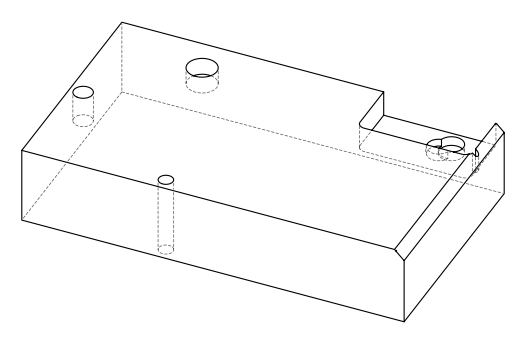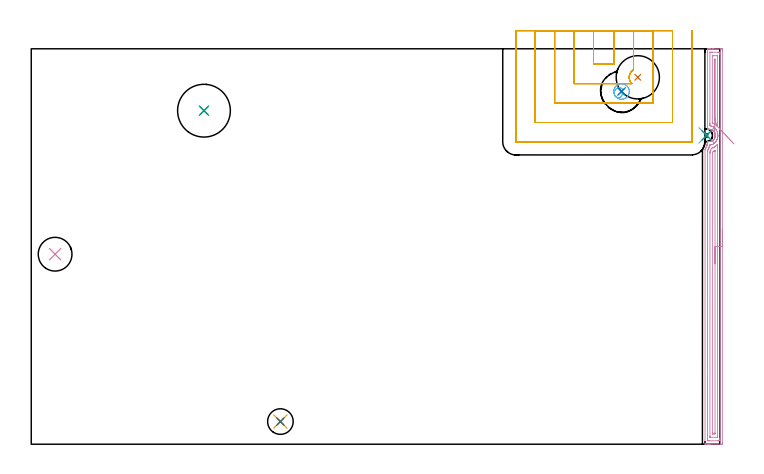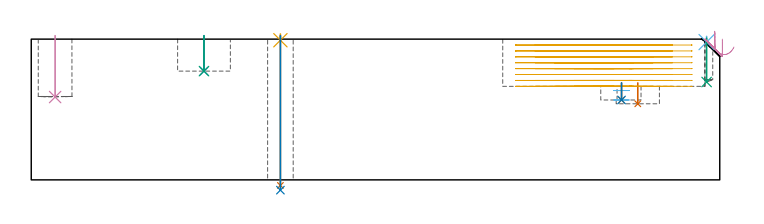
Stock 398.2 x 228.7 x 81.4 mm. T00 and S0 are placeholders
(PLAN: 14 operations, 11 tool changes, 28.3 min)
(1 INDEXABLE_INSERT_DRILL_BLIND_HOLE_FROM_SOLID | STEP1POCKET | UGT0302_004 | 0.06 min | 18340 mm3)
(2 INDEXABLE_INSERT_DRILL_BLIND_HOLE_FROM_SOLID_1 | STEP1POCKET_1 | NXT0302_010 | 0.08 min | 5449 mm3)
(3 DRILL_TO_ENLARGE_BLIND_HOLE | STEP1POCKET_1 | UGT0301_381 | 0.08 min | 8057 mm3)
(4 INDEXABLE_INSERT_DRILL_BLIND_HOLE_FROM_SOLID_2 | STEP1POCKET_3 | NXT0302_010 | 0.14 min | 9922 mm3)
(5 SPOT_DRILL | STEP1HOLE | NXT0321_9005460120000 | 0.03 min | 2 mm3)
(6 SPOT_DRILL_1 | STEP1POCKET_2 | NXT0321_9005460120000 | 0.03 min | 43 mm3)
(7 DRILL_THROUGH_HOLE_INTO_CENTER | STEP1HOLE | NXT0301_065 | 0.35 min | 5619 mm3)
(8 DRILL_TO_ENLARGE_THROUGH_HOLE | STEP1HOLE | UGT0301_279 | 0.36 min | 8353 mm3)
(9 DRILL_BLIND_HOLE_INTO_CENTER | STEP1POCKET_2 | NXT0301_042 | 0.1 min | 905 mm3)
(10 AREA_MILL | FG_CHAMFER_SURFACE | UGT0205_001 | 7.54 min | 11333 mm3)
(11 MILL_SLOT | SLOT_PARTIAL_RECTANGULAR | UGT0201_133 | Follow Part, ap 3.75, ae 75% | 19.07 min | 181551 mm3)
(12 MILL_BLIND_HOLE_FROM_SOLID_MATERIAL | STEP1POCKET_4 | UGT0201_133 | Spiral | 0.38 min | 2151 mm3)
(13 BORE_BLIND_HOLE | STEP1POCKET_4 | NXT0332_001 | 0.05 min | 0 mm3)
(14 BORE_BLIND_HOLE_1 | STEP1POCKET_4 | NXT0332_005 | 0.05 min | 6 mm3)
(TOOL UGT0302_004 | Indexable Insert Drill 25mm | D25 PA180 FL50 Z2)
(TOOL NXT0302_010 | Index. Insert Drill 19.5mm [880-D1950L25-05] | D19.5 PA176 FL98 Z2)
(TOOL UGT0301_381 | Twist Drill Flat Bottom 30.5 mm | D30.5 PA180 FL175 Z2)
(TOOL NXT0321_9005460120000 | NC Spot Drill, 142deg, 12mm, Carbide, Uncoated | D12 PA142 FL30 Z2)
(TOOL NXT0301_065 | Carbide Drill 9.4mm [860.1-0940-075A1-MM 2214] | D9.4 PA140 FL98 Z2)
(TOOL UGT0301_279 | Twist Drill 14.8 mm | D14.8 PA118 FL114 Z2)
(TOOL NXT0301_042 | Carbide Drill 7.1mm [860.1-0710-057A1-MM 2214] | D7.1 PA140 FL85 Z2)
(TOOL UGT0205_001 | Chamfer Mill 20 x 3 x 45 deg. | D20 FL50 Z2)
(TOOL UGT0201_133 | Carbide End Mill 15.0 | D15 FL30 Z4)
(TOOL NXT0332_001 | Bore 23mm [825-23TC06-A18] | D23)
(TOOL NXT0332_005 | Bore 24mm [825-29TC06-A20] | D24)
(OP 1 INDEXABLE_INSERT_DRILL_BLIND_HOLE_FROM_SOLID)
G17 G21 G94 G90
T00 M6
G54
G17 G0 G90 X350.8 Y212.2 S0 M3
G43 Z91.4 H0
G94 G81 G98 Z44. F250. R56.1
G80
M5
M2
(OP 2 INDEXABLE_INSERT_DRILL_BLIND_HOLE_FROM_SOLID_1)
G17 G21 G94 G90
T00 M6
G54
G17 G0 G90 X99.9 Y192.9 S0 M3
G43 Z91.4 H1
G94 G81 G98 Z62.9 F250. R83.4
G80
M5
M2
(OP 3 DRILL_TO_ENLARGE_BLIND_HOLE)
G17 G21 G94 G90
T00 M6
G54
G17 G0 G90 X99.9 Y192.9 S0 M3
G43 Z91.4 H0
G94 G81 G98 Z62.9 F250. R83.4
G80
M5
M2
(OP 4 INDEXABLE_INSERT_DRILL_BLIND_HOLE_FROM_SOLID_2)
G17 G21 G94 G90
T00 M6
G54
G17 G0 G90 X13.8 Y109.9 S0 M3
G43 Z91.4 H1
G94 G81 G98 Z47.9 F250. R83.4
G80
M5
M2
(OP 5 SPOT_DRILL)
G17 G21 G94 G90
T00 M6
G54
G17 G0 G90 X144.1 Y13.1 S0 M3
G43 Z91.4 H0
G94 G81 G98 Z80.763 F250. R84.4
G80
M5
M2
(OP 6 SPOT_DRILL_1)
G17 G21 G94 G90
T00 M6
G54
G17 G0 G90 X390.6 Y178.6 S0 M3
G43 Z91.4 H0
G94 G81 G98 Z79.69 F250. R83.
G80
M5
M2
(OP 7 DRILL_THROUGH_HOLE_INTO_CENTER)
G17 G21 G94 G90
T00 M6
G54
G17 G0 G90 X144.1 Y13.1 S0 M3
G43 Z91.4 H1
G94 G73 G98 Z-3.211 F250. Q8.461 R83.4
G80
M5
M2
(OP 8 DRILL_TO_ENLARGE_THROUGH_HOLE)
G17 G21 G94 G90
T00 M6
G54
G17 G0 G90 X144.1 Y13.1 S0 M3
G43 Z91.4 H0
G94 G73 G98 Z-5.946 F250. Q14.558 R83.4
G80
M5
M2
(OP 9 DRILL_BLIND_HOLE_INTO_CENTER)
G17 G21 G94 G90
T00 M6
G54
G17 G0 G90 X390.6 Y178.6 S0 M3
G43 Z91.4 H1
G94 G81 G98 Z56.6 F250. R82.
G80
M5
M2
(OP 10 AREA_MILL)
G17 G21 G94 G90
T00 M6
G54
G17 G0 G90 X399.7 Y124.35 S1061 M3
G43 Z91.4 H0
Z81.4
G94 G1 Y124.312 Z80.528 F250.
Y124.198 Z79.664
Y124.009 Z78.812
Y123.747 Z77.98
Y123.413 Z77.174
Y123.01 Z76.4
Y122.542 Z75.664
Y122.01 Z74.972
Y121.421 Z74.329
Y120.778 Z73.74
Y120.086 Z73.209
Y119.35 Z72.74
Y118.576 Z72.337
Y117.77 Z72.003
Y116.938 Z71.741
Y116.086 Z71.552
Y115.222 Z71.438
Y114.35 Z71.4
Y0.936
X399.699 Y0.601 Z71.401
X399.694 Y0.05 Z71.404
X399.691 Y0.008 Z71.406
X399.144 Y0.004 Z71.953
X398.545 Y0. Z72.552
X392.922 Z78.172
X392.342 Z78.755
X392.033 Z79.063
X391.453 Z79.643
X391.144 Z79.951
X390.086 Z81.013
X389.737 Y0.007 Z81.355
X389.703 Y0.01 Z81.388
X389.7 Y0.155 Z81.4
X389.709 Y170.166 Z81.39
X389.711 Y170.491 Z81.377
X389.783 Y170.619 Z81.312
X389.961 Y170.909 Z81.138
X389.989 Y170.956 Z81.109
X390.014 Y171.001 Z81.084
X390.235 Y171.398 Z80.865
X390.267 Y171.465 Z80.832
X390.453 Y171.848 Z80.643
X390.473 Y171.894 Z80.623
X390.549 Y172.065 Z80.55
X390.587 Y172.17 Z80.512
X390.647 Y172.34 Z80.447
X390.669 Y172.4 Z80.426
X390.752 Y172.654 Z80.346
X390.78 Y172.739 Z80.319
X390.791 Y172.786 Z80.307
X390.853 Y173.025 Z80.246
X390.893 Y173.184 Z80.203
X390.902 Y173.232 Z80.192
X390.922 Y173.322 Z80.177
X390.984 Y173.631 Z80.114
X390.99 Y173.678 Z80.107
X391.047 Y174.076 Z80.052
X391.06 Y174.229 Z80.039
X391.067 Y174.324 Z80.029
X391.074 Y174.416 Z80.019
X391.084 Y174.522 Z80.013
X391.096 Y174.896 Z79.997
Y174.929 Z79.996
X391.099 Y175.026 Z80.
X391.097 Y175.141 Z79.996
X391.124 Y175.136 Z79.974
X391.433 Y175.073 Z79.667
X391.874 Y175.018 Z79.226
X392.316 Y175.019 Z78.784
X392.715 Y175.068 Z78.384
X392.761 Y175.074 Z78.338
X393.198 Y175.182 Z77.897
X393.367 Y175.244 Z77.726
X393.486 Y175.287 Z77.609
X393.758 Y175.409 Z77.342
X393.769 Y175.414 Z77.331
X394.028 Y175.571 Z77.072
X394.084 Y175.605 Z77.016
X394.256 Y175.727 Z76.842
X394.297 Y175.756 Z76.802
X394.471 Y175.901 Z76.629
X394.501 Y175.926 Z76.599
X394.691 Y176.11 Z76.409
X394.7 Y176.12 Z76.4
X394.869 Y176.305 Z76.23
X394.967 Y176.43 Z76.132
X394.996 Y176.476 Z76.102
X395.206 Y176.802 Z75.892
X395.39 Y177.17 Z75.709
X395.403 Y177.197 Z75.696
X395.419 Y177.246 Z75.677
X395.46 Y177.362 Z75.637
X395.556 Y177.637 Z75.541
X395.653 Y178.088 Z75.444
X395.657 Y178.139 Z75.439
X395.667 Y178.259 Z75.43
X395.68 Y178.462 Z75.409
X395.687 Y178.533 Z75.405
X395.677 Y178.733 Z75.411
X395.676 Y178.773 Z75.414
X395.674 Y178.871 Z75.422
X395.669 Y178.979 Z75.427
X395.663 Y179.031 Z75.433
X395.642 Y179.206 Z75.456
X395.598 Y179.431 Z75.502
X395.539 Y179.652 Z75.561
X395.464 Y179.871 Z75.636
X395.442 Y179.923 Z75.658
X395.364 Y180.105 Z75.735
X395.293 Y180.244 Z75.805
X395.248 Y180.332 Z75.849
X395.226 Y180.369 Z75.871
X395.118 Y180.551 Z75.98
X394.996 Y180.73 Z76.101
X394.975 Y180.762 Z76.123
X394.814 Y180.952 Z76.285
X394.769 Y181.005 Z76.33
X394.557 Y181.222 Z76.542
X394.328 Y181.419 Z76.772
X394.083 Y181.6 Z77.016
X394.001 Y181.654 Z77.098
X393.811 Y181.751 Z77.288
X393.608 Y181.855 Z77.491
X393.2 Y182.018 Z77.9
X393.184 Y182.022 Z77.915
X392.922 Y182.086 Z78.175
X392.789 Y182.12 Z78.311
X392.761 Y182.127 Z78.338
X392.544 Y182.153 Z78.556
X392.316 Y182.181 Z78.784
X391.873 Y182.182 Z79.227
X391.622 Y182.153 Z79.478
X391.433 Y182.131 Z79.667
X391.291 Y182.106 Z79.808
X391.144 Y182.07 Z79.954
X391.117 Y182.068 Z79.981
X391.105 Y182.069 Z79.99
X391.1 Y182.153 Z80.
Y228.545
X391.104 Y228.691 Z79.989
X391.131 Y228.7 Z79.968
X391.763 Z79.337
X392.304 Z78.795
X392.922 Z78.173
X394.12 Z76.977
X394.7 Z76.394
X398.855 Z72.243
X399.144 Y228.698 Z71.953
X399.691 Y228.692 Z71.406
X399.694 Y228.65 Z71.404
X399.699 Y228.099 Z71.401
X399.7 Y227.541 Z71.4
Y114.35
X398.286 Z72.814
Y3.278
X398.284 Y2.385 Z72.816
X398.283 Y2.358 Z72.817
X398.256 Y2.01 Z72.844
X397.748 Y2.002 Z73.352
X397.367 Y2.001 Z73.733
X396.862 Y2. Z74.238
X392.033 Y2.001 Z79.067
X391.526 Y2.003 Z79.574
X391.144 Y2.01 Z79.956
X391.117 Y2.385 Z79.983
X391.116 Y2.414 Z79.984
X391.114 Y3.278 Z79.986
X391.124 Y169.237 Z79.976
X391.144 Y169.781 Z79.956
X391.256 Y169.997 Z79.844
X391.313 Y170.109 Z79.787
X391.552 Y170.592 Z79.548
X391.74 Y171.001 Z79.36
X391.791 Y171.123 Z79.309
X391.825 Y171.211 Z79.275
X392.033 Y171.806 Z79.067
X392.054 Y171.872 Z79.046
X392.06 Y171.894 Z79.04
X392.236 Y172.582 Z78.864
X392.335 Y172.999 Z78.765
X392.443 Y173.018 Z78.657
X392.655 Y173.054 Z78.445
X392.922 Y173.097 Z78.178
X393.39 Y173.208 Z77.71
X393.811 Y173.349 Z77.289
X394.041 Y173.447 Z77.059
X394.489 Y173.678 Z76.611
X394.62 Y173.758 Z76.48
X394.7 Y173.813 Z76.4
X394.978 Y174.014 Z76.122
X395.129 Y174.14 Z75.971
X395.29 Y174.279 Z75.81
X395.589 Y174.564 Z75.511
X395.594 Y174.57 Z75.506
X395.858 Y174.886 Z75.242
X395.989 Y175.061 Z75.111
X396.252 Y175.462 Z74.848
X396.305 Y175.549 Z74.795
X396.335 Y175.605 Z74.765
X396.478 Y175.89 Z74.622
X396.624 Y176.207 Z74.476
X396.679 Y176.354 Z74.421
X396.855 Y176.867 Z74.245
X396.945 Y177.246 Z74.155
X396.987 Y177.437 Z74.113
X397.018 Y177.596 Z74.082
X397.08 Y178.139 Z74.02
X397.089 Y178.231 Z74.011
X397.095 Y178.3 Z74.005
X397.096 Y178.32 Z74.004
Y178.411
X397.079 Y179.031 Z74.021
X397.055 Y179.343 Z74.045
X397.015 Y179.647 Z74.085
X396.962 Y179.923 Z74.138
X396.823 Y180.469 Z74.277
X396.703 Y180.815 Z74.397
X396.478 Y181.324 Z74.622
X396.27 Y181.707 Z74.83
X396.189 Y181.843 Z74.911
X395.834 Y182.353 Z75.266
X395.62 Y182.599 Z75.48
X395.589 Y182.631 Z75.511
X395.063 Y183.127 Z76.037
X394.7 Y183.389 Z76.4
X394.548 Y183.491 Z76.552
X394.064 Y183.738 Z77.036
X393.811 Y183.842 Z77.289
X393.585 Y183.932 Z77.515
X393.282 Y184.022 Z77.818
X392.922 Y184.104 Z78.178
X392.689 Y184.15 Z78.411
X392.521 Y184.187 Z78.579
X392.519 Y184.384 Z78.581
X392.516 Y184.792 Z78.584
X392.514 Y185.276 Z78.586
Y185.685
X392.515 Y226.519 Z78.585
X392.516 Y226.622 Z78.584
X392.519 Y226.672 Z78.581
X392.521 Y226.689 Z78.579
X392.544 Y226.694 Z78.556
X392.922 Y226.698 Z78.178
X393.427 Y226.7 Z77.673
X393.811 Z77.289
X396.983 Z74.117
X397.367 Y226.699 Z73.733
X397.874 Y226.697 Z73.226
X398.256 Y226.69 Z72.844
X398.283 Y226.315 Z72.817
X398.284 Y226.286 Z72.816
X398.286 Y225.422 Z72.814
Y114.35
X396.872 Z74.228
X396.871 Y4.667 Z74.229
X396.87 Y4.17 Z74.23
X396.868 Y4.071 Z74.232
X396.865 Y4.025 Z74.235
X396.86 Y4.01 Z74.24
X396.816 Y4.007 Z74.284
X396.646 Y4.001 Z74.454
X392.753 Z78.347
X392.64 Y4.003 Z78.46
X392.551 Y4.009 Z78.549
X392.534 Y4.012 Z78.566
X392.532 Y4.017 Z78.568
X392.53 Y4.038 Z78.57
X392.529 Y4.17 Z78.571
Y4.565
X392.538 Y168.325 Z78.562
X392.54 Y168.709 Z78.56
X392.544 Y168.964 Z78.556
X392.547 Y169.087 Z78.553
X392.922 Y169.895 Z78.178
X392.986 Y170.045 Z78.114
X393.011 Y170.109 Z78.089
X393.384 Y171.155 Z77.716
X393.811 Y171.294 Z77.289
X394.254 Y171.449 Z76.846
X394.7 Y171.661 Z76.4
X394.854 Y171.739 Z76.246
X395.131 Y171.894 Z75.969
X395.405 Y172.079 Z75.695
X395.589 Y172.21 Z75.511
X395.906 Y172.467 Z75.194
X396.254 Y172.786 Z74.846
X396.365 Y172.898 Z74.735
X396.478 Y173.018 Z74.622
X396.788 Y173.366 Z74.312
X396.862 Y173.449 Z74.238
X396.867 Y173.351 Z74.233
X396.869 Y173.285 Z74.231
X396.871 Y172.786 Z74.229
X396.872 Y172.39
Y114.35 Z74.228
X395.457 Z75.643
Y6.846
X395.455 Y6.088 Z75.645
X395.453 Y6.036 Z75.647
X395.451 Y6.015 Z75.649
X395.436 Y6.01 Z75.664
X395.332 Y6.006 Z75.768
X395.122 Y6.002 Z75.978
X394.7 Y6. Z76.4
X394.654 Z76.446
X394.26 Y6.001 Z76.84
X394.064 Y6.004 Z77.036
X393.966 Y6.009 Z77.134
X393.949 Y6.012 Z77.151
X393.947 Y6.027 Z77.153
X393.946 Y6.063 Z77.154
X393.943 Y6.714 Z77.157
Y6.846
X393.953 Y168.183 Z77.147
X393.954 Y168.325 Z77.146
X393.958 Y168.418 Z77.142
X393.962 Y168.462 Z77.138
X393.978 Y168.504 Z77.122
X394.042 Y168.656 Z77.058
X394.35 Y169.387 Z76.75
X394.472 Y169.446 Z76.628
X395.081 Y169.726 Z76.019
X395.215 Y169.791 Z75.885
X395.397 Y169.884 Z75.703
X395.443 Y169.905 Z75.657
X395.451 Z75.649
X395.452 Y169.902 Z75.648
X395.454 Y169.872 Z75.646
X395.457 Y169.349 Z75.643
Y169.217
Y114.35
Y113.478 Z75.681
Y112.614 Z75.795
Y111.762 Z75.983
Y110.93 Z76.246
Y110.124 Z76.58
Y109.35 Z76.982
Y108.614 Z77.451
Y107.922 Z77.982
Y107.279 Z78.572
Y106.69 Z79.215
Y106.158 Z79.907
Y105.69 Z80.643
Y105.287 Z81.417
Y104.953 Z82.223
Y104.691 Z83.055
Y104.502 Z83.906
Y104.388 Z84.771
Y104.35 Z85.643
G0 Z91.4
X406.413 Y173.663
Z76.818
G1 X406.053 Y174.045 Z76.121
X405.652 Y174.469 Z75.472
X405.214 Y174.933 Z74.877
X404.742 Y175.432 Z74.34
X404.24 Y175.964 Z73.864
X403.711 Y176.524 Z73.454
X403.16 Y177.107 Z73.113
X402.59 Y177.71 Z72.843
X402.006 Y178.328 Z72.647
X401.413 Y178.956 Z72.525
X400.815 Y179.589 Z72.479
X400.216 Y180.223 Z72.509
X399.622 Y180.853 Z72.615
X399.036 Y181.473 Z72.796
X398.463 Y182.08 Z73.051
X397.907 Y182.668 Z73.377
X397.373 Y183.233 Z73.773
X396.865 Y183.771 Z74.235
X396.478 Y184.181 Z74.622
X396.275 Y184.384 Z74.825
X395.92 Y184.711 Z75.18
X395.748 Y184.866 Z75.352
X395.589 Y184.986 Z75.511
X395.185 Y185.276 Z75.915
X394.7 Y185.539 Z76.4
X394.207 Y185.77 Z76.893
X394.037 Y185.84 Z77.063
X393.994 Y185.859 Z77.106
X393.95 Y185.882 Z77.15
X393.935 Y185.892 Z77.165
X393.932 Y185.901 Z77.168
X393.93 Y185.93 Z77.17
X393.929 Y186.05 Z77.171
X393.928 Y186.168 Z77.172
X393.929 Y224.53 Z77.171
X393.93 Y224.627 Z77.17
X393.933 Y224.674 Z77.167
X393.934 Y224.69 Z77.166
X394.024 Y224.692 Z77.076
X394.362 Y224.698 Z76.738
X394.531 Y224.7 Z76.569
X394.7 Z76.4
X396.647 Y224.699 Z74.453
X396.76 Y224.697 Z74.34
X396.849 Y224.691 Z74.251
X396.866 Y224.688 Z74.234
X396.868 Y224.683 Z74.232
X396.87 Y224.662 Z74.23
X396.871 Y224.53 Z74.229
X396.872 Y224.135 Z74.228
X396.871 Y184.384 Z74.229
X396.87 Y183.99 Z74.23
X396.865 Y183.771 Z74.235
X395.449 Y187.291 Z75.651
X395.444 Y187.292 Z75.656
X395.421 Y187.304 Z75.679
X395.376 Y187.334 Z75.724
X395.348 Y187.852 Z75.752
X395.344 Y187.952 Z75.756
X395.343 Y188.025 Z75.757
Y188.199
Y221.927
X395.344 Y222.099 Z75.756
X395.348 Y222.201 Z75.752
X395.375 Y222.69 Z75.725
X395.421 Y222.692 Z75.679
X395.442 Y222.69 Z75.658
X395.45 Y222.671 Z75.65
X395.453 Y222.561 Z75.647
X395.456 Y222.257 Z75.644
X395.457 Y221.986 Z75.643
Y187.952
X395.456 Y187.681 Z75.644
X395.452 Y187.377 Z75.648
X395.449 Y187.291 Z75.651
X395.421 Y186.422 Z75.717
X395.393 Y185.561 Z75.859
X395.366 Y184.717 Z76.075
X395.34 Y183.894 Z76.364
X395.314 Y183.1 Z76.723
X395.29 Y182.339 Z77.151
X395.266 Y181.62 Z77.643
X395.245 Y180.945 Z78.196
X395.225 Y180.322 Z78.806
X395.206 Y179.754 Z79.468
X395.19 Y179.245 Z80.176
X395.176 Y178.801 Z80.927
X395.164 Y178.423 Z81.713
X395.154 Y178.116 Z82.53
X395.146 Y177.88 Z83.37
X395.141 Y177.719 Z84.227
X395.138 Y177.633 Z85.095
Y177.623 Z85.967
G0 Z91.4
M5
M2
(OP 11 MILL_SLOT)
G17 G21 G94 G90
T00 M6
G54
G17 G0 G90 X325.2 Y239.2 S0 M3
G43 Z91.4 H0
Z77.987
G94 G1 Y236.2 F250.
Y219.8 F500.
X337.1
Y236.2
Y239.2 F250.
X313.95
Y236.2
Y208.55 F500.
X347.388
G2 X347.523 Y215.97 R5.006
X348.35 Y216.553 R4.995
G1 Y236.2
Y239.2 F250.
X302.7
Y236.2
Y197.3 F500.
X359.6
Y236.2
Y239.2 F250.
X291.45
Y236.2
Y186.05 F500.
X370.85
Y236.2
Y239.2 F250.
X280.2
Y236.2
Y174.9 F500.
X280.205 Y174.845
X280.245 Y174.805
X280.3 Y174.8
X382.
X382.055 Y174.805
X382.095 Y174.845
X382.1 Y174.9
Y236.2
Y239.2 F250.
G0 X325.2 Z74.575
G1 Y236.2
Y219.8 F500.
X337.1
Y236.2
Y239.2 F250.
X313.95
Y236.2
Y208.55 F500.
X347.388
G2 X345.984 Y210.887 R5.006
X347.528 Y215.973 R5.006
X348.35 Y216.553 R4.993
G1 Y236.2
Y239.2 F250.
X302.7
Y236.2
Y197.3 F500.
X359.6
Y236.2
Y239.2 F250.
X291.45
Y236.2
Y186.05 F500.
X370.85
Y236.2
Y239.2 F250.
X280.2
Y236.2
Y174.9 F500.
X280.205 Y174.845
X280.245 Y174.805
X280.3 Y174.8
X382.
X382.055 Y174.805
X382.095 Y174.845
X382.1 Y174.9
Y236.2
Y239.2 F250.
G0 X325.2 Z71.162
G1 Y236.2
Y219.8 F500.
X337.1
Y236.2
Y239.2 F250.
X313.95
Y236.2
Y208.55 F500.
X347.388
G2 X346.896 Y215.312 R5.006
X347.179 Y215.638 R5.001
X348.35 Y216.553 R4.987
G1 Y236.2
Y239.2 F250.
X302.7
Y236.2
Y197.3 F500.
X359.6
Y236.2
Y239.2 F250.
X291.45
Y236.2
Y186.05 F500.
X370.85
Y236.2
Y239.2 F250.
X280.2
Y236.2
Y174.9 F500.
X280.205 Y174.845
X280.245 Y174.805
X280.3 Y174.8
X382.
X382.055 Y174.805
X382.095 Y174.845
X382.1 Y174.9
Y236.2
Y239.2 F250.
G0 X325.2 Z67.75
G1 Y236.2
Y219.8 F500.
X337.1
Y236.2
Y239.2 F250.
X313.95
Y236.2
Y208.55 F500.
X347.388
G2 X346.778 Y215.158 R5.006
X347.179 Y215.638 R5.001
X348.35 Y216.553 R4.987
G1 Y236.2
Y239.2 F250.
X302.7
Y236.2
Y197.3 F500.
X359.6
Y236.2
Y239.2 F250.
X291.45
Y236.2
Y186.05 F500.
X370.85
Y236.2
Y239.2 F250.
X280.2
Y236.2
Y174.9 F500.
X280.205 Y174.845
X280.245 Y174.805
X280.3 Y174.8
X382.
X382.055 Y174.805
X382.095 Y174.845
X382.1 Y174.9
Y236.2
Y239.2 F250.
G0 X325.2 Z64.337
G1 Y236.2
Y219.8 F500.
X337.1
Y236.2
Y239.2 F250.
X313.95
Y236.2
Y208.55 F500.
X347.388
G2 X347.18 Y215.64 R5.006
X348.35 Y216.551 R5.002
G1 Y236.2
Y239.2 F250.
X302.7
Y236.2
Y197.3 F500.
X359.6
Y236.2
Y239.2 F250.
X291.45
Y236.2
Y186.05 F500.
X370.85
Y236.2
Y239.2 F250.
X280.2
Y236.2
Y174.9 F500.
X280.205 Y174.845
X280.245 Y174.805
X280.3 Y174.8
X382.
X382.055 Y174.805
X382.095 Y174.845
X382.1 Y174.9
Y236.2
Y239.2 F250.
G0 X325.2 Z60.925
G1 Y236.2
Y219.8 F500.
X337.1
Y236.2
Y239.2 F250.
X313.95
Y236.2
Y208.55 F500.
X347.388
G2 X347.261 Y215.723 R5.005
X348.35 Y216.551 R5.002
G1 Y236.2
Y239.2 F250.
X302.7
Y236.2
Y197.3 F500.
X359.6
Y236.2
Y239.2 F250.
X291.45
Y236.2
Y186.05 F500.
X370.85
Y236.2
Y239.2 F250.
X280.2
Y236.2
Y174.9 F500.
X280.205 Y174.845
X280.245 Y174.805
X280.3 Y174.8
X382.
X382.055 Y174.805
X382.095 Y174.845
X382.1 Y174.9
Y236.2
Y239.2 F250.
G0 X325.2 Z57.512
G1 Y236.2
Y219.8 F500.
X337.1
Y236.2
Y239.2 F250.
X313.95
Y236.2
Y208.55 F500.
X347.388
G2 X346.932 Y215.357 R5.005
X347.181 Y215.64 R5.001
X348.35 Y216.553 R4.987
G1 Y236.2
Y239.2 F250.
X302.7
Y236.2
Y197.3 F500.
X359.6
Y236.2
Y239.2 F250.
X291.45
Y236.2
Y186.05 F500.
X370.85
Y236.2
Y239.2 F250.
X280.2
Y236.2
Y174.9 F500.
X280.205 Y174.845
X280.245 Y174.805
X280.3 Y174.8
X382.
X382.055 Y174.805
X382.095 Y174.845
X382.1 Y174.9
Y236.2
Y239.2 F250.
G0 X325.2 Z54.1
G1 Y236.2
Y219.8 F500.
X337.1
Y236.2
Y239.2 F250.
X313.95
Y236.2
Y208.55 F500.
X347.388
G2 X346.773 Y215.151 R5.006
X347.181 Y215.64 R5.001
X348.35 Y216.553 R4.987
G1 Y236.2
Y239.2 F250.
X302.7
Y236.2
Y197.3 F500.
X359.6
Y236.2
Y239.2 F250.
X291.45
Y236.2
Y186.05 F500.
X370.85
Y236.2
Y239.2 F250.
X280.2
Y236.2
Y174.9 F500.
X280.205 Y174.845
X280.245 Y174.805
X280.3 Y174.8
X382.
X382.055 Y174.805
X382.095 Y174.845
X382.1 Y174.9
Y236.2
Y239.2 F250.
G0 Z91.4
M5
M2
(OP 12 MILL_BLIND_HOLE_FROM_SOLID_MATERIAL)
G17 G21 G94 G90
T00 M6
G54
G17 G0 G90 X341.4 Y204. S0 M3
G43 Z91.4 H0
Z51.65
G94 G3 X342.084 Y204.942 R0.719 F250.
X340.705 Y206.14 R1.772
X337.629 Y204.756 R3.002
X337.759 Y201.355 R3.059
X344.045 Y200.359 R4.5
X337.759 Y201.355 R-4.5
X340.902 Y200.857 R2.25
X341.4 Y204. R2.25
G0 Z46.2
G3 X342.084 Y204.942 R0.719
X340.705 Y206.14 R1.772
X337.629 Y204.756 R3.002
X337.759 Y201.355 R3.059
X344.045 Y200.359 R4.5
X337.759 Y201.355 R-4.5
X340.902 Y200.857 R2.25
X341.4 Y204. R2.25
G0 Z91.4
M5
M2
(OP 13 BORE_BLIND_HOLE)
G17 G21 G94 G90
T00 M6
G54
G17 G0 G90 X341.4 Y204. S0 M3
G43 Z91.4 H1
G94 G85 G98 Z46.2 F250. R56.1
G80
M5
M2
(OP 14 BORE_BLIND_HOLE_1)
G17 G21 G94 G90
T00 M6
G54
G17 G0 G90 X341.4 Y204. S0 M3
G43 Z91.4 H1
G94 G85 G98 Z46.2 F250. R56.1
G80
M5
M2
